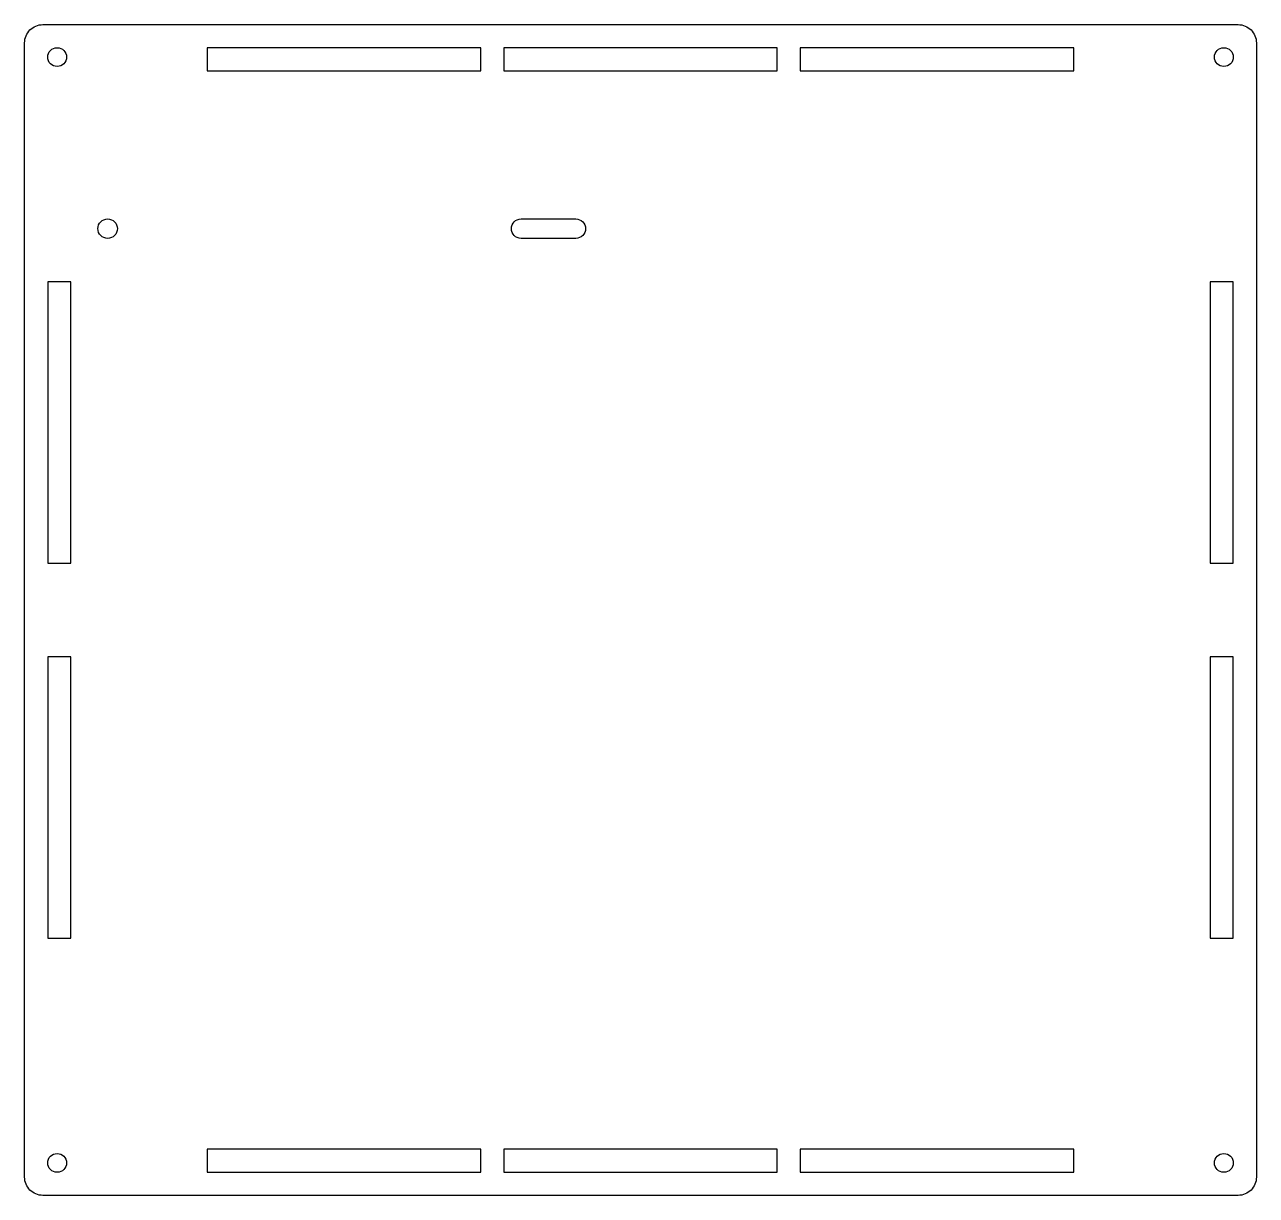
# Model space of a CAD drawing. Header units: millimetres. Extents: x -101 to 101, y -96 to 96.
import ezdxf

# ---------------------------------------------------------------- set-up
doc = ezdxf.new("R2010")
doc.units = ezdxf.units.MM
doc.layers.get('0').update_dxf_attribs({"linetype": 'CONTINUOUS'})

msp = doc.modelspace()

# ---------------------------------------------------------------- linework, layer by layer
for points in [[(101.29, -93.29, -0.414214), (98.29, -96.29), (-98.29, -96.29, -0.414214), (-101.29, -93.29), (-101.29, 93.29, -0.414214), (-98.29, 96.29), (98.29, 96.29, -0.414214), (101.29, 93.29)], [(-19.64, 61.13, -1), (-19.64, 64.33), (-10.64, 64.33, -1), (-10.64, 61.13)]]:
    msp.add_lwpolyline(points, format="xyb", close=True)
for points in [[(-71.25, 92.5), (-71.25, 88.7), (-26.25, 88.7), (-26.25, 92.5)], [(22.5, 92.5), (-22.5, 92.5), (-22.5, 88.7), (22.5, 88.7)], [(71.25, 88.7), (71.25, 92.5), (26.25, 92.5), (26.25, 88.7)], [(-97.5, 53.96), (-97.5, 7.71), (-93.7, 7.71), (-93.7, 53.96)], [(97.5, 7.71), (97.5, 53.96), (93.7, 53.96), (93.7, 7.71)], [(-97.5, -53.96), (-93.7, -53.96), (-93.7, -7.71), (-97.5, -7.71)], [(93.7, -7.71), (93.7, -53.96), (97.5, -53.96), (97.5, -7.71)], [(-26.25, -88.7), (-71.25, -88.7), (-71.25, -92.5), (-26.25, -92.5)], [(22.5, -88.7), (-22.5, -88.7), (-22.5, -92.5), (22.5, -92.5)], [(71.25, -88.7), (26.25, -88.7), (26.25, -92.5), (71.25, -92.5)]]:
    msp.add_lwpolyline(points, close=True)
for centre, radius in [((-95.95, 90.95), 1.55), ((95.95, 90.95), 1.55), ((-87.64, 62.73), 1.6), ((-95.95, -90.95), 1.55), ((95.95, -90.95), 1.55)]:
    msp.add_circle(centre, radius)

doc.saveas('drawing.dxf')
